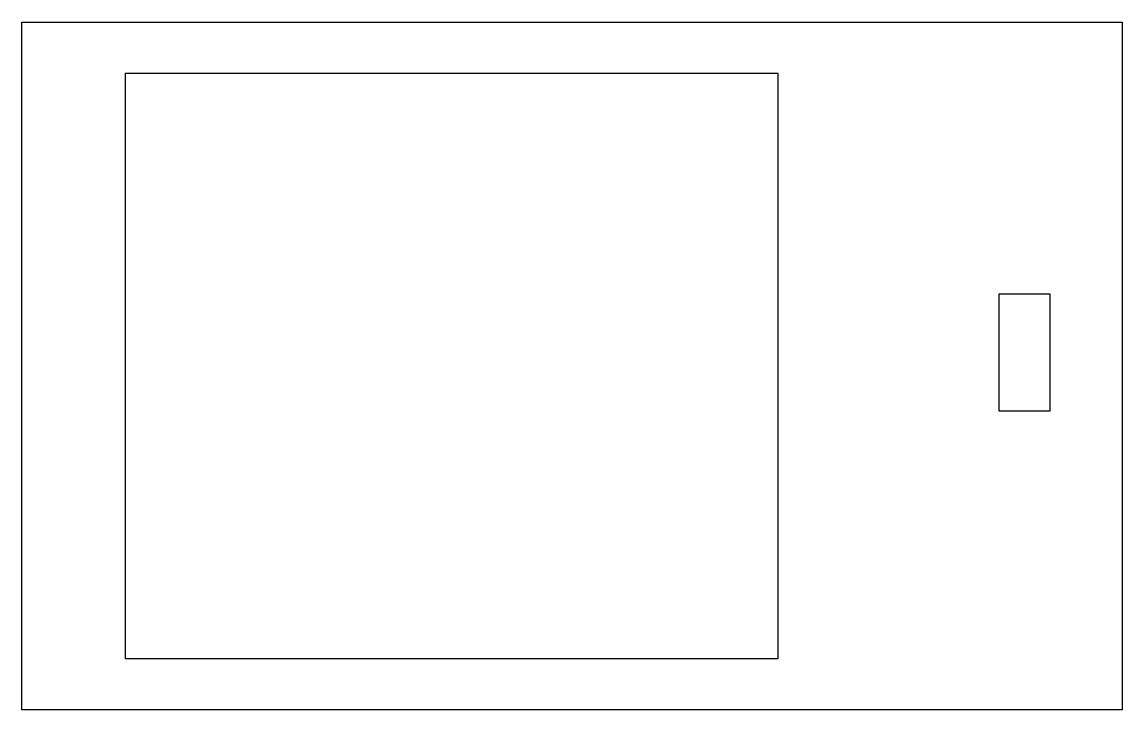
# Model space of a CAD drawing. Header units: inches. Extents: x -8 to 0, y -5 to 0.
import ezdxf

# ---------------------------------------------------------------- set-up
doc = ezdxf.new("R2010")
doc.units = ezdxf.units.IN
doc.layers.get('0').update_dxf_attribs({"linetype": 'CONTINUOUS'})

msp = doc.modelspace()

# ---------------------------------------------------------------- linework, layer by layer
for points in [[(0, -5), (-8, -5), (-8, 0), (0, 0)], [(-7.25, -0.375), (-7.25, -4.625), (-2.5, -4.625), (-2.5, -0.375)], [(-0.5217, -1.9778), (-0.8967, -1.9778), (-0.8967, -2.825), (-0.5217, -2.825)]]:
    msp.add_lwpolyline(points, close=True)

doc.saveas('drawing.dxf')
